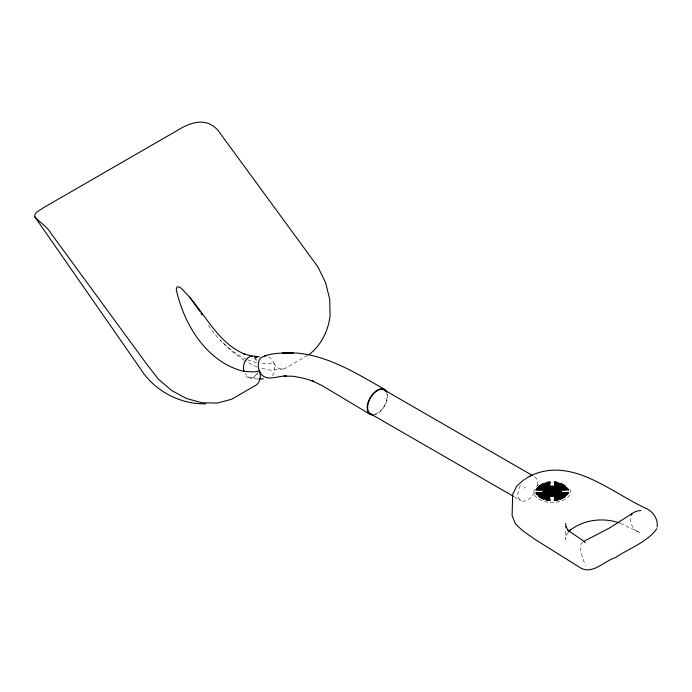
<?xml version="1.0" encoding="UTF-8"?>
<svg xmlns="http://www.w3.org/2000/svg" width="692" height="692" viewBox="0 0 692 692"><rect width="100%" height="100%" fill="white"/><g stroke="black" fill="none" stroke-linecap="round" stroke-linejoin="round"><path stroke-width="0.52" stroke-dasharray="3.46 2.59" d="M258.116 371.682C257.165 378.36 247.615 381.041 245.003 373.983M272.432 375.713C277.276 369.372 274.335 358.136 266.455 355.826M256.585 373.732C254.544 378.732 247.312 378.602 245.513 373.49M568.028 532.857L566.774 534.44L565.182 539.475L565.606 528.55M582.543 542.182L581.678 542.986A14.056 7.586 63.1 0 0 581.678 554.621L585.173 565.329M374.848 414.179A13.762 7.941 -60 0 0 377.365 413.107L379.891 411.273A13.762 7.941 -60 0 0 386.767 393.54M523.982 488.137L525.219 487.237M307.611 355.403L285.467 368.187A11.202 8.892 82.4 0 1 273.66 362.695L268.461 363.663L259.396 363.335M283.322 368.948L270.607 370.194L260.054 367.936M257.787 379L249.916 378.29M256.585 362.781L247.537 359.892M620.378 523.351L640.974 533.108M257.121 367.071L245.158 361.112M246.612 359.433C230.773 351.96 217.435 339.365 208.041 324.704M514.26 496.795L520.791 500.567M637.436 531.716L634.694 529.787L631.908 525.617A14.056 8.615 56.7 0 1 630.819 516.241M244.224 360.428L233.066 352.297L220.212 340.135M254.431 357.167L257.45 360.696M254.128 357.902L256.94 361.189M569.862 489.166A18.329 10.579 0 0 1 550.555 502.444A18.329 10.579 0 0 1 535.547 487.436M536.283 486.614A18.329 10.579 0 0 1 538.385 484.928M387.416 394.025A14.428 8.33 -60 0 1 374.727 414.776M534.553 476.736A13.762 7.941 -60 0 1 537.07 486.139M534.553 492.626A13.762 7.941 -60 0 1 521.024 500.697A13.762 7.941 -60 0 1 520.358 485.464"/><path stroke-width="1.04" d="M541.256 485.637L541.36 487.142L539.959 487.237A1.989 1.15 0 0 1 540.582 486.398L541.256 485.637L540.582 485.871A1.989 1.15 0 0 0 539.959 486.71L539.994 487.41M563.063 497.133L562.968 495.628L564.369 495.533A1.989 1.15 0 0 1 563.738 496.372L563.063 497.133L563.738 496.899A1.989 1.15 0 0 0 564.369 496.06L564.326 495.351M542.433 495.766L542.39 497.288L544.12 497.263L543.964 495.844L542.433 495.766L542.39 497.288M542.744 487.09L543.281 487.635L543.973 487.03L542.744 487.09L543.038 487.981L543.713 487.895L544.128 485.499L542.39 485.473L542.433 487.004L543.981 486.909L544.128 485.499M561.575 495.671L561.039 495.126L560.356 495.74L561.575 495.671L561.29 494.789L560.615 494.867L560.191 497.263L561.93 497.288L561.887 495.766L560.338 495.853L560.191 497.263M547.458 490.239C547.112 489.106 551.394 490.092 547.943 490.308M547.727 491.631C542.32 489.849 550.252 489.78 546.689 491.796M543.194 491.649L543.479 489.824L544.587 489.91L544.293 491.649M561.125 491.121L560.831 492.938L559.733 492.851L559.958 491.709M561.048 492.323L560.831 489.824L559.733 489.91L559.733 492.851M542.39 485.473L542.433 487.004M561.93 497.288L561.887 495.766M657.08 527.148C658.377 520.029 653.845 512.815 647.859 509.234C611.616 493.275 571.678 455.189 529.276 476.433M541.239 496.683L541.352 495.628L539.95 495.498A2.067 1.194 0 0 0 540.521 496.346L541.248 497.133L540.521 496.865A2.067 1.194 0 0 1 539.95 496.026L540.002 495.351M563.089 486.087L562.968 487.142L564.369 487.272A2.067 1.194 0 0 0 563.798 486.424L563.072 485.637L563.798 485.896A2.067 1.194 0 0 1 564.378 486.744L564.326 487.41M545.088 487.557L545.192 485.68L546.135 486.511L545.08 486.909L545.192 485.68M559.136 497.09L559.24 495.853L558.193 496.259L559.136 497.09L559.309 494.962L560.105 494.226L559.231 495.74L557.536 496.233L558.012 494.521A2.024 1.168 0 0 1 560.001 494.2L560.105 494.226M546.568 485.905C546.939 485.092 545.737 483.596 545.426 485.049L546.568 485.905L546.291 485.161M557.761 496.865L558.47 498.413L557.761 496.865L558.894 497.193L558.47 498.413M547.9 496.337L547.882 495.386A3.157 1.825 0 0 0 544.007 494.114L539.431 495.005L537.407 493.673L538.886 493.725M550.071 495.489L549.915 496.657L549.915 496.129L554.396 496.129L554.396 496.657L554.24 495.489L550.071 495.489L550.071 496.017L554.24 496.017M554.404 486.113L554.249 487.272L554.404 486.113L549.924 486.113L550.071 487.272L549.924 486.113M568.02 493.846L568.279 492.851L566.886 492.946A19.843 11.453 0 0 1 559.032 492.938L557.164 493.232L558.012 492.211L559.032 492.41A19.843 11.453 0 0 0 566.886 492.419L568.383 492.488L566.679 494.503A5.761 3.322 0 0 1 565.511 495.014L565.355 496.008A3.192 1.842 0 0 1 563.85 497.116L561.99 498.292A3.149 1.817 0 0 1 559.741 498.811L557.994 499.503A5.839 3.373 0 0 1 556.403 500.16L554.24 500.42L554.543 499.157A19.783 11.427 0 0 0 554.396 495.074L554.041 494.503L554.898 494.01L555.624 495.42A20.907 12.067 0 0 1 555.745 498.785L555.555 499.589L556.273 499.486A4.74 2.733 0 0 0 557.484 498.889A4.688 2.707 0 0 0 557.977 498.474L556.619 497.003M565.355 496.536L565.373 495.048M539.016 492.566L536.179 492.28L536.144 493.05A5.804 3.356 0 0 0 538.947 495.057L538.834 495.498A3.149 1.817 0 0 0 539.743 496.795L541.767 497.868A3.166 1.825 0 0 0 545.348 498.75C546.066 499.667 550.642 501.778 549.915 499.624A19.843 11.453 0 0 1 549.924 495.091L551.351 493.206L549.111 494.495L548.695 495.437A20.907 12.067 0 0 0 548.488 498.318C550.183 501.025 546.334 500.1 546.334 498.474L547.606 497.427M568.374 490.282L567.829 489.192A5.813 3.356 0 0 0 565.381 487.713L565.485 486.744A3.149 1.817 0 0 0 564.577 485.438L562.553 484.365A3.166 1.825 0 0 0 558.972 483.492C558.254 482.575 553.687 480.464 554.413 482.618M565.381 487.713L565.485 487.272A3.149 1.817 0 0 0 564.577 485.966L562.553 484.893A3.166 1.825 0 0 0 558.972 484.019C558.202 483.085 553.799 481.018 554.413 483.137M535.945 490.282L537.649 488.267A5.761 3.322 0 0 1 538.817 487.756L538.964 486.225A3.192 1.842 0 0 1 540.478 485.118L542.338 483.95A3.149 1.817 0 0 1 544.587 483.431L546.325 482.739A5.839 3.373 0 0 1 547.926 482.073L550.079 481.822L549.777 483.077A19.783 11.427 0 0 0 549.932 487.168L550.278 488.267L549.422 488.76L548.704 487.341A20.907 12.067 0 0 1 548.574 483.985L548.782 483.215L548.055 483.284A4.688 2.707 0 0 0 547.709 483.414M541.352 495.628L541.248 497.133M562.968 487.142L563.072 485.637M561.895 487.004L561.939 485.473L560.2 485.499L560.2 486.026C562.311 485.118 562.657 487.782 560.364 486.917L560.2 485.499M543.272 490.965L543.479 489.824M554.231 500.584L554.543 499.685A19.783 11.427 0 0 0 554.396 495.602L554.041 494.503M544.587 489.91L544.578 492.851L543.479 492.938L543.194 491.121M546.317 491.121C545.564 490.066 548.289 490.887 546.689 491.268M547.199 493.958L546.334 493.171L548.721 494.252L549.958 493.699L549.958 494.218L548.306 494.685M656.846 528.671C647.089 542.329 629.14 548.323 615.508 557.527C604.635 560.788 593.26 574.265 581.271 568.34L535.34 539.63L522.33 530.401L515.367 523.775L512.115 515.609L512.66 494.287L516.959 485.905L524.112 479.521M544.362 485.403L544.587 484.071A2.067 1.194 0 0 0 543.125 484.4L542.666 485.343L544.362 485.403L544.838 484.097M559.958 497.358L559.733 498.698A2.067 1.194 0 0 0 561.203 498.361L561.653 497.418L559.958 497.358L559.491 498.664M538.956 487.722L538.964 486.753A3.192 1.842 0 0 1 540.478 485.646L542.338 484.478A3.149 1.817 0 0 1 544.587 483.95L546.325 483.258A5.839 3.373 0 0 1 547.926 482.601L550.079 482.341L549.777 483.604A19.783 11.427 0 0 0 549.932 487.687L550.278 488.267M562.873 497.306L562.518 498.422M558.894 497.193L558.47 497.894M547.164 490.066L544.691 489.642A20.907 12.067 0 0 0 539.699 489.529C536.283 490.913 537.338 488.05 539.431 487.756L541.248 488.491L545.694 488.656A3.157 1.825 0 0 0 547.9 486.415L547.597 485.723M537.39 489.642L538.523 488.664M557.164 492.704L559.638 493.119A20.907 12.067 0 0 0 564.629 493.24L566.834 493.076L566.938 493.656L564.888 495.014L563.072 494.278L558.626 494.114A3.157 1.825 0 0 0 556.429 496.354L556.723 497.046M551.982 487.54C551.896 485.871 554.802 489.088 552.744 487.038M550.365 494.875L549.924 495.619A19.843 11.453 0 0 0 549.915 500.152L550.166 500.8M555.555 483.172L556.731 483.457M542.666 485.343L543.125 484.928A2.067 1.194 0 0 1 544.587 484.599L544.838 484.625M561.653 497.418L561.203 497.842A2.067 1.194 0 0 1 559.733 498.171L559.491 498.145M551.005 488.163L551.619 487.713L553.072 488.561L551.619 487.185C549.984 487.756 552.501 488.984 553.072 488.033M547.303 498.396L547.882 494.858A3.157 1.825 0 0 0 544.007 493.586L540.374 493.958L539.431 495.005M548.955 490.083C547.77 491.649 550.356 490.464 548.445 490.282M546.446 488.993A3.157 1.825 0 0 0 547.9 486.943L547.588 484.755L546.343 483.769L547.709 485.767M546.775 495.714L546.818 495.654A2.024 1.168 0 0 0 546.273 494.503L544.301 494.209L544.215 494.754C544.578 495.394 546.827 496.899 546.775 495.714L544.215 494.226M557.501 486.588L559.248 487.038L560.105 488.543L558.046 488.267A2.024 1.168 0 0 1 557.501 487.116L557.544 486.528A2.024 1.168 0 0 0 558.046 487.739L560.105 488.016M557.501 487.116L558.807 487.523M564.888 495.014L563.85 493.924L558.626 493.586A3.157 1.825 0 0 0 556.429 495.827L557.069 498.456M541.646 495.541L541.646 495.014C543.255 493.941 539.994 494.174 540.435 495.29L541.646 495.541L542.199 494.356M562.674 487.229L562.12 487.886C561.792 488.933 564.291 488.414 563.885 487.471L562.674 487.229L562.12 488.414M553.392 489.14L554.404 487.678A19.843 11.453 0 0 0 554.413 483.137M542.736 495.671C543.341 494.347 544.846 496.501 542.736 495.671C543.056 493.301 544.665 496.026 544.12 497.263M561.056 487.635L560.364 487.03L561.584 487.09L560.84 488.059L560.364 486.398L561.895 486.476M561.584 487.09L561.056 488.163M568.66 532.062L570.537 529.691L569.525 530.773C583.131 519.614 603.017 517.227 619.401 522.927M550.936 494.157L551.351 493.733L549.111 495.022L548.695 495.965A20.907 12.067 0 0 0 548.488 498.846L548.687 500.178M309.454 354.339C321.348 344.832 328.328 330.715 330.075 315.725L329.729 299.342L325.621 282.777L317.991 266.991L221.007 134.499C209.65 116.585 192.739 120.936 177.905 130.105L43.025 207.972C40.309 210.385 33.925 212.15 34.73 216.743L140.571 368.948C154.333 390.746 179.808 404.439 205.585 403.799M555.763 491.173L559.612 489.642A20.907 12.067 0 0 1 565.433 489.573L566.757 489.694L566.921 489.097L564.897 487.756L560.312 488.656A3.157 1.825 0 0 1 556.437 487.384L556.714 484.815L557.986 483.769L555.641 482.583L555.84 484.443A20.907 12.067 0 0 1 555.633 487.332L555.209 488.267L552.977 489.555M550.988 489.746L551.567 488.907C550.996 489.858 548.471 488.63 550.105 488.059C549.24 488.872 550.996 490.291 550.936 488.889L549.958 488.561L550.936 488.889M551.619 487.185C550.754 487.998 552.51 489.417 552.441 488.016L551.472 487.687L552.441 488.016M540.435 495.29L542.199 494.884M563.885 487.471L562.12 487.886M558.634 499.589L557.994 500.031M556.861 485.896L556.437 487.912A3.175 1.834 0 0 0 557.916 489.01M547.701 497.496L547.58 496.787M566.921 489.097L565.433 489.045A20.907 12.067 0 0 0 559.612 489.114L555.763 490.654L559.015 489.832A19.783 11.418 0 0 1 565.303 489.677L568.141 489.962L568.175 489.192A5.804 3.356 0 0 0 565.381 487.185M544.215 488.016L546.784 486.537L546.317 487.722A2.024 1.168 0 0 1 544.319 488.033L544.319 488.561A2.024 1.168 0 0 0 546.317 488.249L546.784 486.537M548.687 499.65L546.334 498.474M546.135 485.983L545.08 486.381M558.193 496.778L559.24 496.38M632.402 513.386L609.816 527.814L584.809 540.859M567.319 494.598L566.679 495.031A5.761 3.322 0 0 1 566.307 495.221M548.228 491.355L548.228 489.14L549.05 488.664L550.512 489.512L549.707 490.507L549.37 489.201L548.557 489.331L548.531 491.182L547.069 490.334L547.164 489.538L545.287 489.824A19.843 11.453 0 0 0 537.433 489.824L535.945 489.754L537.649 487.739A5.761 3.322 0 0 1 538.817 487.229L538.956 487.194M549.422 488.76L550.278 487.739M546.23 492.505L545.426 491.519L546.23 491.977L545.945 492.669L544.492 491.303L545.936 491.389L545.936 491.917M546.256 490.732L546.862 490.836L546.879 492.133C541.101 489.279 550.745 492.401 545.426 491.519M546.767 489.988L548.531 490.654L546.767 489.988L546.767 490.507M544.492 491.83L544.768 491.138M550.512 490.04L549.05 489.192L548.557 489.858M548.254 490.637L549.37 489.201M546.896 490.87L545.806 490.784M546.395 491.337L546.896 491.398L545.14 490.931M549.604 490.792L549.604 490.265L550.339 490.559L548.799 490.732L550.512 489.512M544.492 491.303L546.23 491.977M551.489 489.175L550.685 490.17L551.489 489.175L551.982 490.438L550.893 491.069L551.982 489.91L554.249 491.216L553.825 491.467M545.426 492.038L546.879 492.133M546.325 493.405L548.557 491.588L544.708 493.119A20.907 12.067 0 0 1 538.886 493.197L537.433 493.111L539.431 494.486M551.991 489.607L551.195 490.066L550.685 489.642M546.334 493.171L546.818 492.894C548.54 492.687 548.54 494.477 546.818 493.422L546.334 493.699M548.185 493.69L547.268 492.635L549.958 493.699M549.093 491.579L549.63 492.903L549.63 492.384L547.934 492.773L549.093 491.579L551.36 492.886L549.733 493.794L550.451 492.851L550.451 493.379L549.422 493.56L548.964 492.765L549.422 493.56M549.232 492.021L549.759 491.19L550.979 492.09L549.759 491.718M550.979 492.09L550.27 491.424L550.694 490.654L552.969 491.96L552.536 492.739M550.893 491.069L551.455 491.389L552.121 491.009L552.121 489.832L553.626 489.495L555.373 491.095M553.185 489.218L553.496 489.997L553.626 488.967L555.373 490.576L552.121 489.832M557.06 490.126L553.929 488.786L555.892 490.273L556.29 490.04L555.174 489.227L556.653 490.36L557.06 489.599L556.005 488.742L556.013 489.754L553.929 489.313L555.235 490.308M557.415 489.391L557.415 489.919L557.821 489.685L554.828 488.794L554.828 488.267L557.821 489.157L556.005 488.742M547.268 493.162L547.692 492.384M547.934 492.773L549.093 492.107L551.36 493.413M550.27 491.424L550.694 490.654M552.121 490.36L553.894 489.806L554.56 490.887L553.591 490.507L553.591 489.979L554.56 490.368M547.934 492.254L549.18 492.124M550.893 490.542L552.121 490.481M553.591 490.507L553.894 489.806M548.964 493.292L550.088 492.643L550.088 493.171M548.618 493.941C548.912 495.195 548.479 492.739 548.618 493.941L549.076 494.209M552.095 492.47L552.095 492.989L551.68 491.718L552.095 492.47L551.524 492.791L551.169 492.012L549.232 491.502M552.969 491.96L550.27 490.896M555.174 489.227L557.06 489.599M553.124 492.176L552.337 493.154L553.124 492.176L554.154 493.733L553.237 493.059L552.934 493.759M553.981 491.675L555.52 491.51L553.981 491.675L554.716 492.505L555.52 492.038M553.981 492.202L555.313 491.969M553.643 492.6L552.83 493.059L552.337 492.626M550.996 494.347L550.702 495.039L550.996 494.347L552.77 495.005L551.636 493.976L553.315 494.693M553.237 493.059L551.913 494.347L552.735 493.344L554.699 494.425L552.761 493.707M552.086 495.308L552.104 494.451L553.029 494.867L554.699 493.898L554.517 493.413L555.33 493.534L553.868 492.695L554.197 494.711L553.392 495.178L553.583 494.183L553.072 494.477M556.022 492.721L556.446 493.413L554.309 492.963L554.612 492.263L555.711 492.894L556.394 492.505L555.295 491.865L555.295 492.393M555.295 491.865L556.999 492.15L557.363 492.886L556.991 490.887L558.081 491.943L557.752 492.661L555.927 492.029L556.878 491.761L557.328 490.689L558.444 491.865M557.328 490.689L555.927 491.502L558.081 491.943M557.518 490.585L559.049 490.991L559.049 491.51L557.518 491.112L557.518 490.585L558.444 491.337M557.934 490.343L559.638 491.571L557.934 490.343L559.049 490.991M551.524 495.316L552.233 495.844L551.524 494.789L551.524 495.316C555.183 496.648 548.375 493.119 553.315 495.221L553.349 494.045L552.882 494.841M553.565 493.387L553.868 492.695M552.579 494.676L553.055 493.872L553.029 495.386L552.104 494.979M558.202 490.844L558.937 491.45L557.086 490.836L556.913 492.099L557.544 492.341L557.121 491.45L557.544 491.813M555.408 493.595L555.105 493.249L557.363 492.358M551.948 496.008L552.233 495.316M559.638 491.043L559.24 491.796M556.999 492.678L556.697 492.332M554.041 495.022L554.898 494.01M553.072 488.561L552.363 488.907M558.487 484.348L557.761 485.905L558.911 485.576L558.487 484.348L558.911 485.576M558.487 484.876L557.761 485.905M545.841 498.422L546.559 496.865L545.417 497.193L545.841 498.422L546.559 496.865M564.603 488.517L560.312 489.183M557.986 483.769L556.714 485.343L556.861 486.424M546.334 499.001L546.801 498.785M546.827 487.107L545.313 487.549M557.536 495.706L559.231 495.212M558.193 485.992L559.136 485.68L559.257 486.917L558.193 486.519L558.193 485.992L559.257 486.389L559.248 487.557M558.193 486.519L559.136 485.68M546.135 496.251L545.184 497.09L546.135 496.251L545.071 495.853L545.184 496.562M384.579 389.38C356.821 373.628 328.311 355.498 295.622 352.963C284.161 353.275 270.806 352.064 260.616 357.928C257.139 362.383 257.822 368.888 260.711 373.472C266.437 382.079 278.098 375.644 286.22 376.015L283.98 375.998L293.711 376.31L303.606 378.239L313.761 381.318L311.685 380.635L322.117 385.608L370.159 414.37M564.888 494.486L566.834 493.076M557.761 485.377L558.911 485.049M546.126 497.539L546.559 497.392M548.557 491.588L545.313 492.41A19.783 11.418 0 0 1 539.016 492.566M548.557 492.116L545.313 492.938A19.783 11.418 0 0 1 539.016 493.093L536.179 492.808L536.144 493.569M556.48 490.939L557.726 490.611M549.422 488.232L548.704 486.813A20.907 12.067 0 0 1 548.574 483.457L548.773 482.653L548.055 482.757A4.688 2.707 0 0 0 546.343 483.769M554.898 494.529L555.624 495.948A20.907 12.067 0 0 1 555.745 499.313L555.538 500.074L556.273 500.013A4.74 2.733 0 0 0 557.484 499.416A4.688 2.707 0 0 0 557.977 499.001L557.977 498.474M544.215 494.754L544.82 494.693M544.05 489.183L539.803 488.552M539.994 486.883L541.256 486.182M564.326 495.879L563.072 496.579M540.443 487.471L541.654 487.229L542.217 487.886C541.395 489.452 539.085 486.658 542.217 487.886M540.443 487.998L541.654 487.756L542.217 488.414M563.885 494.771L562.674 495.014C561.013 493.915 564.335 494.192 563.885 495.299L562.674 495.541L562.103 494.356M563.85 497.643L562.873 497.833M550.071 486.744L552.155 486.58M549.924 486.632L554.404 486.64M562.103 494.884L563.885 495.299M545.59 493.552L544.708 493.647A20.907 12.067 0 0 1 542.217 493.794M559.499 484.089L559.966 484.876L561.662 484.824L561.662 485.343L559.966 485.403L559.802 484.071A1.989 1.15 0 0 1 561.264 484.435L561.662 484.824M544.353 497.358L542.666 497.418L543.064 498.335A1.989 1.15 0 0 0 544.518 498.698L544.353 497.358L544.829 498.673M544.353 497.885L542.666 497.946M559.733 490.438L560.831 490.351L561.048 490.965M543.272 491.796L544.578 492.851M542.433 486.476L543.981 486.389M561.887 496.294L560.338 496.38M537.39 489.114L539.699 489.002A20.907 12.067 0 0 1 544.691 489.114L547.164 489.538M542.744 487.618L543.973 487.549M561.575 495.152L560.356 495.212M559.499 484.616L559.802 484.599A1.989 1.15 0 0 1 561.264 484.962L561.662 485.343M544.829 498.145L544.518 498.171A1.989 1.15 0 0 1 543.064 497.808L542.666 497.418M542.39 486L544.128 486.026M544.12 496.735L542.39 496.761M561.93 496.761L560.191 496.735M259.223 356.743L254.993 356.856L257.052 356.899C247.883 352.885 241.456 363.516 244.086 371.466L254.18 371.915L259.379 370.947A11.202 8.892 82.4 0 1 255.694 385.375L231.708 399.223L217.496 403.029L202.159 402.796L186.598 398.557L171.746 390.556L158.494 379.268L147.612 365.359L50.637 232.867C46.649 226.163 39.643 222.409 34.73 216.743M258.73 378.974L263.418 378.835M542.666 484.824L544.362 484.876M561.653 497.946L559.958 497.885M293.451 352.937L282.423 352.894M264.309 355.792L266.455 355.826M543.964 496.372L542.433 496.285M552.155 487.107L553.185 487.142M560.364 487.557L561.584 487.618M542.736 495.152L543.964 495.212M543.479 490.351L544.587 490.438M559.733 492.323L560.831 492.41M558.755 493.56L559.638 493.647A20.907 12.067 0 0 0 562.12 493.794M553.185 486.614L554.249 486.744M552.225 488.915L551.126 488.422M562.968 486.614L564.326 486.883M562.674 487.756L563.885 487.998M541.646 495.014L540.435 494.771M541.352 496.155L540.002 495.879M540.426 497.634L541.767 498.396M640.974 510.523C637.747 510.661 634.201 511.509 631.908 513.983A14.056 8.615 56.7 0 0 631.104 515.41M545.426 485.049L546.568 485.377M560.105 494.754L560.001 494.728A2.024 1.168 0 0 0 559.447 494.685M252.537 356.389L243.082 353.474L244.726 354.174C214.641 341.459 202.955 307.828 179.911 287.275L177.178 286.782L176.218 289.403C184.011 324.738 206.735 362.314 244.086 371.466L243.991 370.73M545.08 495.204L545.071 496.38L546.135 496.778M545.192 486.208L546.135 486.511M559.136 496.562L558.193 496.259M557.761 497.392L558.383 497.591M547.052 500.402L547.9 500.697M545.841 494.841L546.273 495.031A2.024 1.168 0 0 1 546.818 496.181M584.074 541.507L585.173 542.736M566.938 493.656L564.629 493.768A20.907 12.067 0 0 1 562.959 493.803M565.615 488.569L566.921 489.625M384.25 389.959L532.684 475.655M557.934 490.87L559.049 491.51M551.645 488.076L552.441 488.543M550.105 488.059L551.567 488.907M551.567 489.426L550.105 488.587L549.491 489.036L549.898 489.503M550.131 488.95L550.936 489.408M551.982 490.438L554.249 491.744M554.309 492.436L555.408 493.067M548.894 489.469L550.097 489.607M548.894 489.997L549.076 489.036M552.934 493.232L554.396 494.598M552.735 493.872L554.197 494.711M551.913 493.82L552.242 494.538L552.735 493.344M552.579 494.149L553.583 494.711M549.733 493.266L550.218 494.071M547.268 492.635L549.958 494.218M370.488 413.79L513.326 496.259M546.308 500.031L545.677 499.589M584.411 541.663L567.751 530.124L568.798 531.24L565.874 526.673M557.319 483.769L557.986 484.296M559.543 488.111L560.105 488.543M550.702 494.521L551.948 495.481M554.828 488.267L556.013 489.227M553.124 492.695L553.643 493.119M553.894 490.334L554.56 490.887M551.489 489.702L551.991 490.135M547.926 494.469L547.787 493.491M556.991 491.415L558.081 492.47M189.798 297.231L199.763 311.322M545.841 497.894L545.417 497.193M200.922 313.087L202.081 314.851M551.524 493.318L551.169 492.012M559.733 489.91L560.018 491.649M544.362 491.709L544.578 492.323M557.501 496.19L558.012 495.048A2.024 1.168 0 0 1 558.911 494.737M554.24 495.489L554.396 496.129M545.071 496.38L545.184 497.09M565.606 523.42L566.143 527.339M564.897 487.756L564.897 488.284M562.968 495.628L562.968 496.155M562.873 484.936L562.873 485.464M562.674 495.014L562.674 495.541M561.939 485.473L561.939 486M561.203 488.405L561.203 488.933M561.203 493.828L561.203 494.356M561.039 494.598L561.039 495.126M560.831 489.824L560.831 490.351M559.966 484.876L559.966 485.403M558.972 483.492L558.972 484.019M558.972 498.75L558.972 499.278M558.176 490.204L558.202 491.372M558.012 492.211L558.012 492.739M557.743 490.455L557.743 490.983M557.752 492.133L557.752 492.661M556.852 496.346L556.852 496.865M556.653 489.832L556.653 490.36M556.532 491.432L556.532 491.96M556.394 492.505L556.377 493.457L555.46 493.984L555.46 493.457M556.247 491.32L556.247 491.848M556.083 492.678L556.022 493.249M555.711 492.894L555.711 493.422M555.659 499.641L555.659 500.169M555.243 488.024L555.243 488.552M554.776 491.225L554.776 491.744M554.716 491.977L554.716 492.505M554.612 492.263L554.612 492.791M554.517 493.413L554.517 493.941M554.344 488.543L554.344 489.071M553.626 488.967L553.626 489.495M553.012 489.746L553.012 490.273M552.969 486.857L552.891 487.704M552.77 495.005L552.77 495.533M552.571 489.573L552.571 490.1M552.484 495.169L552.484 495.697M551.636 493.976L551.636 494.503M551.455 490.862L551.455 491.389M551.342 494.149L551.342 494.676M549.707 489.979L549.707 490.507M549.05 488.664L549.05 489.192M548.661 482.601L548.661 483.128M548.445 492.548L548.445 493.076M547.476 485.896L547.476 486.424M547.467 496.346L547.467 496.865M546.818 492.894L546.818 493.422M546.593 490.697L546.593 491.225M546.602 491.77L546.602 492.297M546.395 490.81L546.429 491.666M545.945 492.142L545.945 492.669M545.85 484.348L545.85 484.876M545.357 483.492L545.357 484.019M545.417 490.766L545.417 491.294M545.348 498.75L545.348 499.278M543.479 492.41L543.479 492.938M543.281 487.635L543.281 488.163M543.263 494.607L543.263 495.135M543.125 488.405L543.125 488.933M543.116 493.828L543.116 494.356M541.654 487.229L541.654 487.756M541.455 484.936L541.455 485.464M541.447 497.306L541.447 497.833M541.36 486.614L541.36 487.142M539.431 487.756L539.431 488.284M538.947 495.057L538.834 496.026A3.149 1.817 0 0 0 539.743 497.323M537.494 489.157L537.494 489.685M555.84 483.924A20.907 12.067 0 0 1 555.633 486.805L555.209 487.739L552.977 489.036L554.404 487.151A19.843 11.453 0 0 0 554.413 482.618M560.572 490.213A19.783 11.418 0 0 1 565.303 490.204M541.386 493.803A20.907 12.067 0 0 1 539.717 493.768M538.999 490.204A19.843 11.453 0 0 1 545.287 490.351M546.343 484.296A4.688 2.707 0 0 1 546.844 483.881M543.687 499.269A3.166 1.825 0 0 1 542.935 499.079M537.641 495.022A5.804 3.356 0 0 1 537.303 494.815M537.001 494.59A5.804 3.356 0 0 1 536.499 494.097M561.324 499.105A3.149 1.817 0 0 1 560.563 499.287M557.25 500.402A5.839 3.373 0 0 1 556.403 500.688M565.035 496.977A3.192 1.842 0 0 1 564.534 497.349M373.879 414.958A14.428 8.33 -60 0 1 370.159 397.71A14.428 8.33 -60 0 1 386.958 392.312M372.504 414.413A13.762 7.941 -60 0 1 370.488 397.9A13.762 7.941 -60 0 1 385.799 391.395M525.159 479.253A13.762 7.941 -60 0 1 530.193 476.347"/></g></svg>
